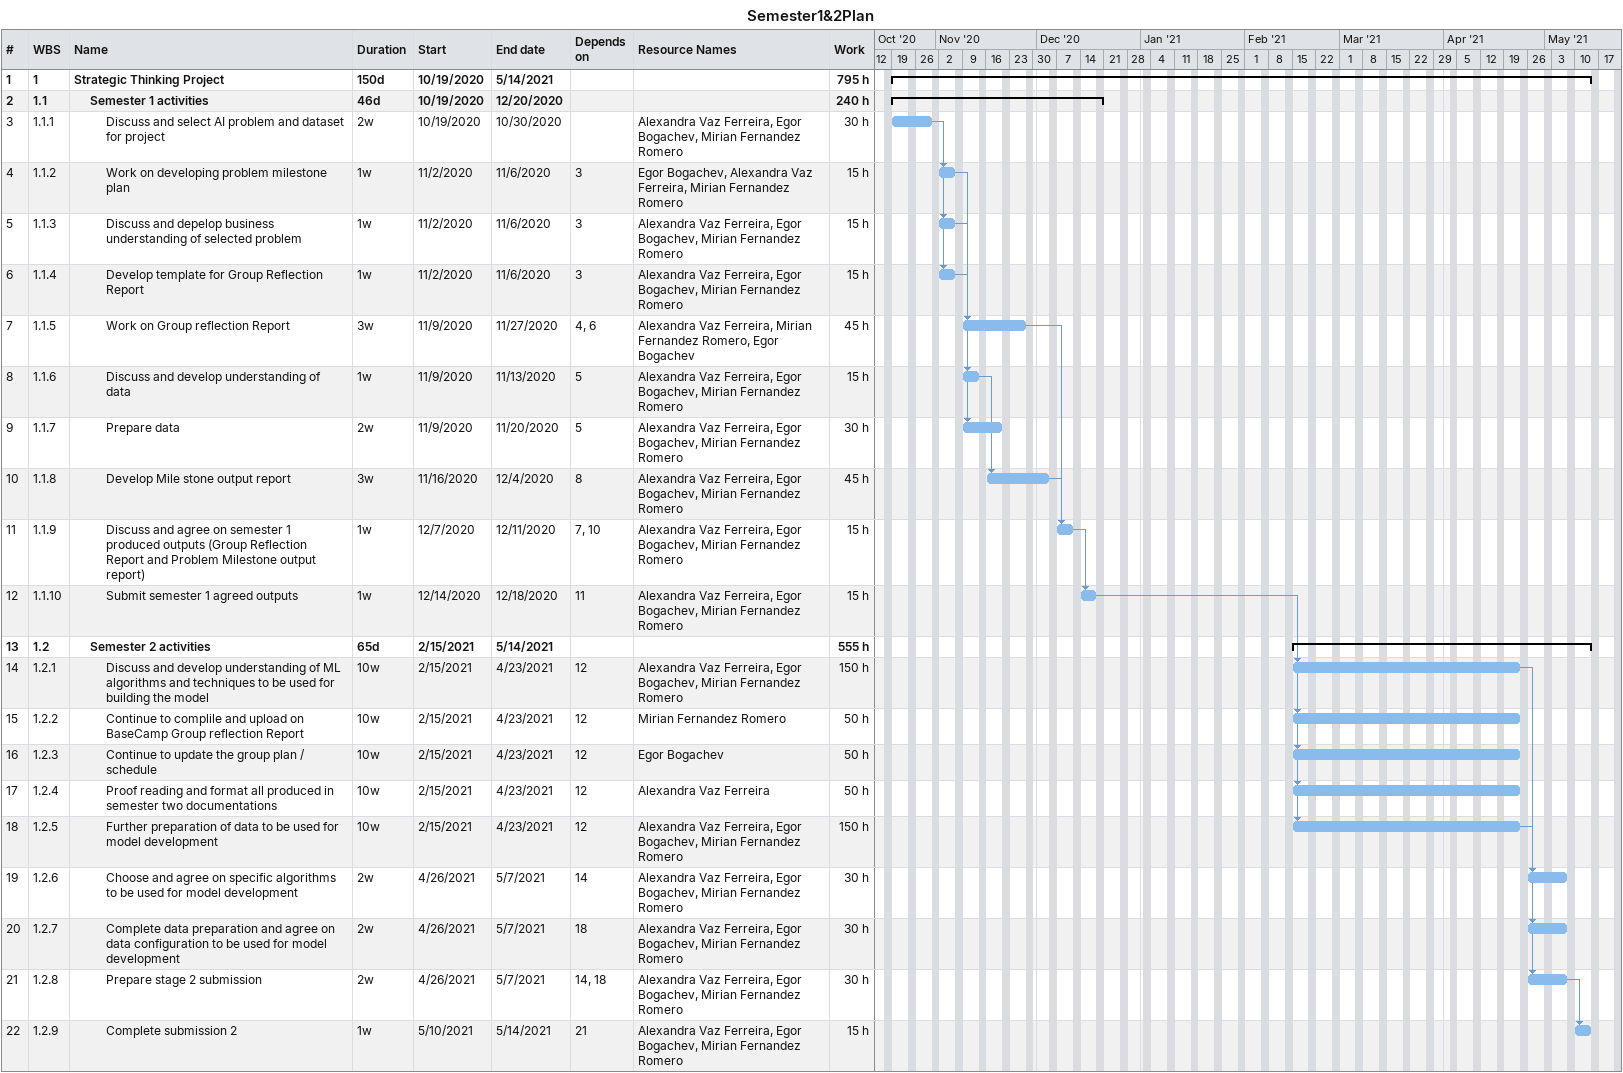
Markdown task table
Semester1&2Plan

| ID | WBS | Task | Duration | Start | Finish | Predecessors | Resources | Work (h) |
|---|---|---|---|---|---|---|---|---|
| 1 | 1 | **Strategic Thinking Project** | 150d | 2020-10-19 | 2021-05-14 |  |  | 795 |
| 2 | 1.1 | **Semester 1 activities** | 46d | 2020-10-19 | 2020-12-20 |  |  | 240 |
| 3 | 1.1.1 | Discuss and select AI problem and dataset for project | 2w | 2020-10-19 | 2020-10-30 |  | Alexandra Vaz Ferreira, Egor Bogachev, Mirian Fernandez Romero | 30 |
| 4 | 1.1.2 | Work on developing problem milestone plan | 1w | 2020-11-02 | 2020-11-06 | 3 | Egor Bogachev, Alexandra Vaz Ferreira, Mirian Fernandez Romero | 15 |
| 5 | 1.1.3 | Discuss and depelop business understanding of selected problem | 1w | 2020-11-02 | 2020-11-06 | 3 | Alexandra Vaz Ferreira, Egor Bogachev, Mirian Fernandez Romero | 15 |
| 6 | 1.1.4 | Develop template for Group Reflection Report | 1w | 2020-11-02 | 2020-11-06 | 3 | Alexandra Vaz Ferreira, Egor Bogachev, Mirian Fernandez Romero | 15 |
| 7 | 1.1.5 | Work on Group reflection Report | 3w | 2020-11-09 | 2020-11-27 | 4, 6 | Alexandra Vaz Ferreira, Mirian Fernandez Romero, Egor Bogachev | 45 |
| 8 | 1.1.6 | Discuss and develop understanding of data | 1w | 2020-11-09 | 2020-11-13 | 5 | Alexandra Vaz Ferreira, Egor Bogachev, Mirian Fernandez Romero | 15 |
| 9 | 1.1.7 | Prepare data | 2w | 2020-11-09 | 2020-11-20 | 5 | Alexandra Vaz Ferreira, Egor Bogachev, Mirian Fernandez Romero | 30 |
| 10 | 1.1.8 | Develop Mile stone output report | 3w | 2020-11-16 | 2020-12-04 | 8 | Alexandra Vaz Ferreira, Egor Bogachev, Mirian Fernandez Romero | 45 |
| 11 | 1.1.9 | Discuss and agree on semester 1 produced outputs (Group Reflection Report and Problem Milestone output report) | 1w | 2020-12-07 | 2020-12-11 | 7, 10 | Alexandra Vaz Ferreira, Egor Bogachev, Mirian Fernandez Romero | 15 |
| 12 | 1.1.10 | Submit semester 1 agreed outputs | 1w | 2020-12-14 | 2020-12-18 | 11 | Alexandra Vaz Ferreira, Egor Bogachev, Mirian Fernandez Romero | 15 |
| 13 | 1.2 | **Semester 2 activities** | 65d | 2021-02-15 | 2021-05-14 |  |  | 555 |
| 14 | 1.2.1 | Discuss and develop understanding of ML algorithms and techniques to be used for building the model | 10w | 2021-02-15 | 2021-04-23 | 12 | Alexandra Vaz Ferreira, Egor Bogachev, Mirian Fernandez Romero | 150 |
| 15 | 1.2.2 | Continue to complile and upload on BaseCamp Group reflection Report | 10w | 2021-02-15 | 2021-04-23 | 12 | Mirian Fernandez Romero | 50 |
| 16 | 1.2.3 | Continue to update the group plan / schedule | 10w | 2021-02-15 | 2021-04-23 | 12 | Egor Bogachev | 50 |
| 17 | 1.2.4 | Proof reading and format all produced in semester two documentations | 10w | 2021-02-15 | 2021-04-23 | 12 | Alexandra Vaz Ferreira | 50 |
| 18 | 1.2.5 | Further preparation of data to be used for model development | 10w | 2021-02-15 | 2021-04-23 | 12 | Alexandra Vaz Ferreira, Egor Bogachev, Mirian Fernandez Romero | 150 |
| 19 | 1.2.6 | Choose and agree on specific algorithms to be used for model development | 2w | 2021-04-26 | 2021-05-07 | 14 | Alexandra Vaz Ferreira, Egor Bogachev, Mirian Fernandez Romero | 30 |
| 20 | 1.2.7 | Complete data preparation and agree on data configuration to be used for model development | 2w | 2021-04-26 | 2021-05-07 | 18 | Alexandra Vaz Ferreira, Egor Bogachev, Mirian Fernandez Romero | 30 |
| 21 | 1.2.8 | Prepare stage 2 submission | 2w | 2021-04-26 | 2021-05-07 | 14, 18 | Alexandra Vaz Ferreira, Egor Bogachev, Mirian Fernandez Romero | 30 |
| 22 | 1.2.9 | Complete submission 2 | 1w | 2021-05-10 | 2021-05-14 | 21 | Alexandra Vaz Ferreira, Egor Bogachev, Mirian Fernandez Romero | 15 |
